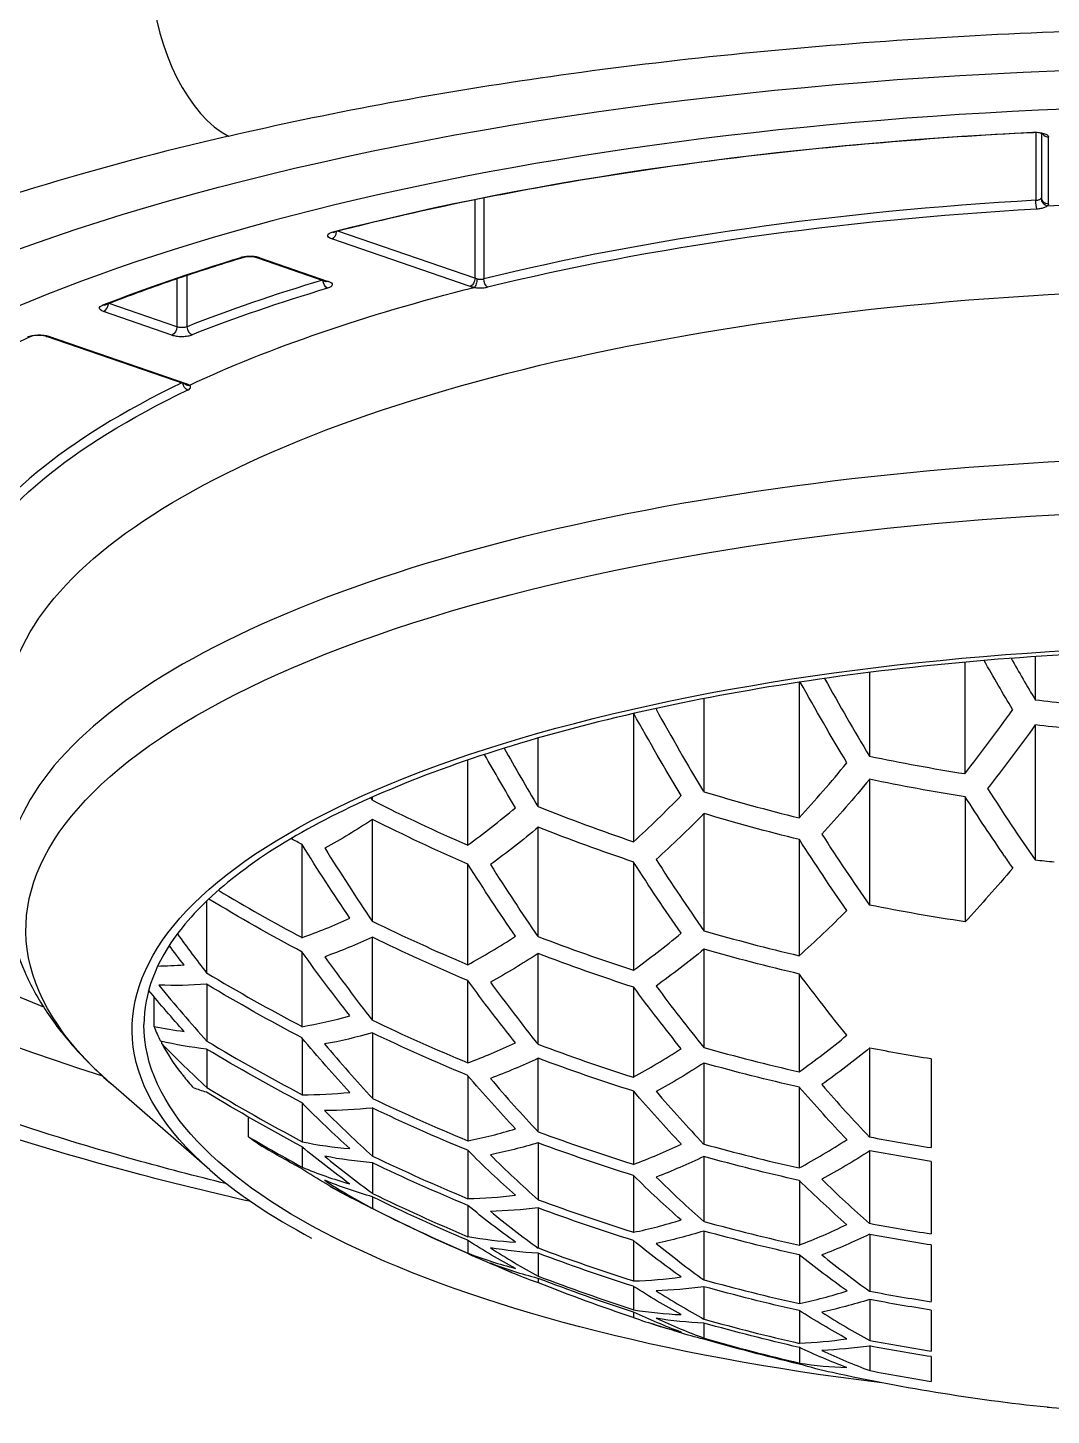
# Model space of a CAD drawing. Header units: millimetres. Extents: x 3724 to 4565, y 1133 to 1727.
# Drawn here: x 3866.79 to 3874.2, y 1548.75 to 1558.8 of the extents above; entities that cross this region are included whole.
import ezdxf

# ---------------------------------------------------------------- set-up
doc = ezdxf.new("R2010")
doc.units = ezdxf.units.MM

msp = doc.modelspace()

# ---------------------------------------------------------------- linework, layer by layer
at = {"extrusion": (0, 1, 0)}
for p, q in [((3874.086, 1558.037), (3874.086, 1557.546)), ((3874.128, 1558.031), (3874.128, 1557.565)), ((3874.178, 1557.518), (3874.178, 1558.005)), ((3870.025, 1557.549), (3870.025, 1556.981)), ((3870.089, 1557.562), (3870.089, 1556.977)), ((3870.025, 1556.981), (3869.033, 1557.322)), ((3869.99, 1556.922), (3868.988, 1557.266)), ((3868.45, 1557.129), (3868.946, 1556.959)), ((3868.466, 1557.13), (3868.962, 1556.959)), ((3867.939, 1557.002), (3867.939, 1556.63)), ((3867.866, 1556.977), (3867.866, 1556.629)), ((3867.866, 1556.629), (3867.375, 1556.798)), ((3867.831, 1556.57), (3867.335, 1556.741)), ((3866.921, 1556.561), (3867.923, 1556.217)), ((3866.937, 1556.561), (3867.939, 1556.217)), ((3873.572, 1554.201), (3873.572, 1553.394)), ((3874.081, 1554.241), (3874.081, 1553.928)), ((3872.881, 1554.126), (3872.881, 1553.521)), ((3872.372, 1554.056), (3872.372, 1553.073)), ((3871.681, 1553.936), (3871.681, 1553.263)), ((3871.172, 1553.829), (3871.172, 1552.899)), ((3874.081, 1553.744), (3874.081, 1552.767)), ((3870.481, 1553.651), (3870.481, 1553.154)), ((3869.972, 1553.492), (3869.972, 1552.874)), ((3872.881, 1553.352), (3872.881, 1552.44)), ((3869.281, 1553.223), (3869.281, 1553.2)), ((3873.574, 1553.225), (3873.574, 1552.319)), ((3871.681, 1553.103), (3871.681, 1552.255)), ((3869.281, 1553.06), (3869.281, 1552.324)), ((3870.481, 1553.004), (3870.481, 1552.214)), ((3868.772, 1552.88), (3868.772, 1552.205)), ((3872.372, 1552.917), (3872.372, 1552.074)), ((3869.972, 1552.738), (3869.972, 1552.009)), ((3871.172, 1552.753), (3871.172, 1551.969)), ((3868.081, 1552.47), (3868.081, 1551.949)), ((3869.281, 1552.208), (3869.281, 1551.607)), ((3868.772, 1552.101), (3868.772, 1551.561)), ((3870.481, 1552.089), (3870.481, 1551.433)), ((3871.681, 1552.12), (3871.681, 1551.409)), ((3869.972, 1551.896), (3869.972, 1551.299)), ((3872.372, 1551.942), (3872.372, 1551.233)), ((3867.701, 1551.56), (3867.701, 1551.777)), ((3868.083, 1551.867), (3868.083, 1551.456)), ((3871.172, 1551.846), (3871.172, 1551.194)), ((3868.774, 1551.478), (3868.774, 1551.068)), ((3869.283, 1551.515), (3869.283, 1551.041)), ((3867.758, 1551.437), (3867.758, 1551.454)), ((3868.083, 1551.397), (3868.083, 1551.119)), ((3872.881, 1551.404), (3872.881, 1550.761)), ((3870.481, 1551.33), (3870.481, 1550.799)), ((3871.681, 1551.296), (3871.681, 1550.71)), ((3867.911, 1551.205), (3867.911, 1551.209)), ((3869.974, 1551.205), (3869.974, 1550.734)), ((3868.104, 1550.524), (3867.389, 1551.148)), ((3871.172, 1551.093), (3871.172, 1550.563)), ((3872.372, 1551.122), (3872.372, 1550.537)), ((3868.774, 1551.008), (3868.774, 1550.727)), ((3869.283, 1550.97), (3869.283, 1550.622)), ((3868.385, 1550.763), (3868.385, 1550.905)), ((3868.774, 1550.689), (3868.774, 1550.542)), ((3870.483, 1550.718), (3870.483, 1550.307)), ((3869.283, 1550.574), (3869.283, 1550.353)), ((3869.974, 1550.663), (3869.974, 1550.314)), ((3871.683, 1550.619), (3871.683, 1550.15)), ((3872.881, 1550.66), (3872.881, 1550.136)), ((3871.174, 1550.481), (3871.174, 1550.071)), ((3868.977, 1550.402), (3868.977, 1550.405)), ((3872.374, 1550.445), (3872.374, 1549.978)), ((3869.283, 1550.327), (3869.283, 1550.243)), ((3869.974, 1550.264), (3869.974, 1550.04)), ((3870.483, 1550.247), (3870.483, 1549.957)), ((3871.683, 1550.079), (3871.683, 1549.727)), ((3869.974, 1550.012), (3869.974, 1549.919)), ((3871.174, 1550.01), (3871.174, 1549.718)), ((3872.883, 1550.055), (3872.883, 1549.644)), ((3870.483, 1549.918), (3870.483, 1549.753)), ((3872.374, 1549.906), (3872.374, 1549.554)), ((3870.483, 1549.736), (3870.483, 1549.707)), ((3871.174, 1549.678), (3871.174, 1549.509)), ((3871.683, 1549.676), (3871.683, 1549.442)), ((3872.883, 1549.584), (3872.883, 1549.287)), ((3871.174, 1549.491), (3871.174, 1549.453)), ((3872.374, 1549.503), (3872.374, 1549.267)), ((3871.683, 1549.413), (3871.683, 1549.304)), ((3872.374, 1549.236), (3872.374, 1549.124)), ((3872.883, 1549.247), (3872.883, 1549.069))]:
    msp.add_line(p, q, dxfattribs=at)
at = {"extrusion": (-2.22045e-16, 0, -1)}
for start, end in [(296.8705, 297.7938), (292.3168, 293.3978), (287.086, 287.9784), (275.7598, 282.3894)]:
    msp.add_arc((-3875.628, 1562.777), 14.05, start, end, dxfattribs=at)
for centre, major_axis, ratio, start_param, end_param in [((3868.24, 1558.95), (-0.228, 0.974), 0.528968, 1.277797, 2.724465), ((3875.628, 1554.279), (11.5, 0), 0.343815, 0.680471, 3.850902), ((5157.927, 912.186), (-1297.517, 640.838), 0.067333, 6.201618, 6.221349), ((3874.178, 1558.052), (0.05, 0), 0.939037, 3.675399, 4.712389), ((3875.628, 1554.323), (9.5, 0), 0.343815, 1.733821, 2.19317), ((3874.171, 1557.553), (-0.0334, 0.0372), 0.877139, 0.772844, 2.34364), ((3868.988, 1557.313), (0.0163, 0.0473), 0.664, 3.619374, 5.070547), ((3868.999, 1557.365), (-0.0125, 0.0484), 0.563323, 2.712416, 3.141593), ((3868.466, 1557.177), (0.0163, 0.0473), 0.664, 3.141593, 3.619395), ((3875.628, 1554.326), (10.2, 0), 0.343815, 2.288372, 2.42454), ((3875.628, 1554.279), (10.15, 0), 0.343815, 2.287849, 2.424541), ((3867.331, 1556.835), (-0.0182, 0.0466), 0.705089, 2.635403, 3.141593), ((3867.335, 1556.788), (0.0163, 0.0473), 0.664, 3.619374, 5.119407), ((3867.977, 1556.619), (-0.0183, 0.0465), 0.707796, 1.062485, 2.633243), ((3866.937, 1556.608), (0.0163, 0.0473), 0.664, 3.141593, 3.619374), ((3875.628, 1554.323), (9.5, 0), 0.343815, 2.520548, 2.978568), ((3867.96, 1556.254), (0.0305, 0.0396), 0.857316, 3.151321, 3.872942), ((3875.628, 1552.595), (9, 0), 0.343815, 0, 3.141593), ((3877.54, 1563.156), (-2.697, 13.611), 0.468928, 2.189789, 2.219186), ((3876.336, 1562.917), (-2.727, 13.759), 0.468928, 2.171795, 2.225951), ((3875.628, 1565.219), (12.123, 0), 0.939037, 4.584487, 4.604946), ((3875.132, 1562.679), (-2.729, 13.771), 0.468928, 2.169604, 2.227035), ((3871.312, 1563.636), (2.566, 12.882), 0.470699, 3.892333, 3.948951), ((3873.929, 1562.44), (-2.704, 13.647), 0.468928, 2.181291, 2.22251), ((3875.628, 1564.978), (12.507, 0), 0.939037, 4.490996, 4.547292), ((3870.717, 1563.755), (2.511, 12.605), 0.470699, 3.801726, 3.857793), ((3876.934, 1563.036), (-2.715, 13.702), 0.468928, 2.265629, 2.320459), ((3872.725, 1562.202), (-2.652, 13.385), 0.468928, 2.21007, 2.211872), ((3875.628, 1564.256), (13.375, 0), 0.939037, 4.218009, 4.27582), ((3870.122, 1563.873), (2.447, 12.285), 0.470699, 3.709918, 3.766156), ((3875.628, 1564.737), (12.841, 0), 0.939037, 4.400009, 4.45607), ((3869.527, 1563.992), (2.374, 11.919), 0.470699, 3.615001, 3.672151), ((3875.628, 1564.497), (13.129, 0), 0.939037, 4.309619, 4.366165), ((3875.73, 1562.797), (-2.731, 13.781), 0.468928, 2.269165, 2.323593), ((3872.12, 1562.082), (-2.615, 13.197), 0.468928, 2.248229, 2.305611), ((3876.777, 1563.006), (-2.732, 13.718), 0.470699, 2.312126, 2.321383), ((3873.323, 1562.32), (-2.682, 13.533), 0.468928, 2.260928, 2.31656), ((3874.527, 1562.559), (-2.72, 13.726), 0.468928, 2.267659, 2.322345), ((3875.628, 1563.534), (13.876, 0), 0.939037, 4.144675, 4.195661), ((3871.324, 1563.634), (2.567, 12.887), 0.470699, 3.701679, 3.75519), ((3869.539, 1563.989), (2.375, 11.927), 0.470699, 3.415673, 3.472762), ((3875.628, 1563.775), (13.747, 0), 0.939037, 4.232534, 4.288406), ((3870.31, 1561.723), (-2.457, 12.398), 0.468928, 2.344845, 2.380813), ((3870.134, 1563.871), (2.448, 12.293), 0.470699, 3.516063, 3.571189), ((3875.628, 1564.015), (13.58, 0), 0.939037, 4.323726, 4.37812), ((3870.729, 1563.752), (2.512, 12.611), 0.470699, 3.610653, 3.664633), ((3875.628, 1564.256), (13.375, 0), 0.939037, 4.412883, 4.466525), ((3869.538, 1563.984), (2.365, 11.933), 0.468928, 3.238843, 3.271573), ((3871.514, 1561.962), (-2.57, 12.971), 0.468928, 2.340834, 2.396873), ((3875.628, 1563.053), (14.027, 0), 0.939037, 4.144349, 4.201757), ((3872.717, 1562.2), (-2.652, 13.382), 0.468928, 2.353252, 2.40733), ((3869.719, 1561.6), (-2.399, 12.043), 0.470699, 2.413342, 2.472217), ((3873.921, 1562.439), (-2.704, 13.646), 0.468928, 2.360585, 2.413484), ((3870.147, 1563.868), (2.45, 12.3), 0.470699, 3.321444, 3.377575), ((3875.628, 1563.293), (13.969, 0), 0.939037, 4.240805, 4.295582), ((3875.628, 1551.931), (8, 0), 0.343815, 3.27676, 3.315084), ((3870.144, 1563.864), (2.438, 12.304), 0.468928, 3.140748, 3.178238), ((3871.931, 1563.513), (2.614, 13.127), 0.470699, 3.607633, 3.659472), ((3875.628, 1551.931), (8, 0), 0.343815, 3.322055, 3.402887), ((3869.112, 1561.479), (-2.317, 11.633), 0.470699, 2.51146, 2.567349), ((3875.628, 1562.571), (14.037, 0), 0.939037, 4.144959, 4.202306), ((3870.921, 1561.84), (-2.53, 12.705), 0.470699, 2.430687, 2.486231), ((3870.742, 1563.75), (2.513, 12.618), 0.470699, 3.422285, 3.476222), ((3875.628, 1563.534), (13.876, 0), 0.939037, 4.332445, 4.385518), ((3871.336, 1563.632), (2.568, 12.892), 0.470699, 3.516945, 3.569506), ((3875.628, 1563.775), (13.747, 0), 0.939037, 4.421226, 4.473307), ((3875.628, 1551.931), (8, 0), 0.343815, 3.40878, 3.442041), ((3872.112, 1562.08), (-2.615, 13.195), 0.468928, 2.443326, 2.496584), ((3875.628, 1562.09), (13.907, 0), 0.939037, 4.138988, 4.197067), ((3870.742, 1563.745), (2.502, 12.623), 0.468928, 3.23022, 3.286072), ((3873.315, 1562.319), (-2.681, 13.531), 0.468928, 2.450419, 2.502261), ((3874.519, 1562.557), (-2.72, 13.725), 0.468928, 2.454109, 2.505174), ((3875.628, 1562.812), (14.05, 0), 0.939037, 4.243851, 4.298242), ((3870.314, 1561.719), (-2.468, 12.394), 0.470699, 2.522088, 2.577782), ((3871.34, 1563.627), (2.556, 12.899), 0.468928, 3.331924, 3.385293), ((3875.628, 1563.053), (14.027, 0), 0.939037, 4.336732, 4.389159), ((3875.628, 1551.931), (8, 0), 0.343815, 3.580252, 3.608665), ((3875.628, 1561.609), (13.633, 0), 0.939037, 4.152308, 4.185635), ((3871.347, 1563.625), (2.557, 12.902), 0.468928, 3.138829, 3.195202), ((3871.944, 1563.511), (2.615, 13.132), 0.470699, 3.426671, 3.478481), ((3875.628, 1563.293), (13.969, 0), 0.939037, 4.425995, 4.477187), ((3872.539, 1563.392), (2.654, 13.327), 0.470699, 3.517449, 3.568295), ((3875.628, 1563.534), (13.876, 0), 0.939037, 4.513161, 4.545871), ((3869.707, 1561.598), (-2.397, 12.035), 0.470699, 2.615747, 2.672322), ((3875.628, 1562.331), (13.99, 0), 0.939037, 4.24169, 4.296366), ((3871.516, 1561.958), (-2.583, 12.968), 0.470699, 2.531612, 2.584758), ((3871.953, 1563.505), (2.604, 13.139), 0.468928, 3.046131, 3.103814), ((3872.718, 1562.197), (-2.665, 13.379), 0.470699, 2.537839, 2.589299), ((3869.1, 1561.477), (-2.315, 11.625), 0.470699, 2.713857, 2.772152), ((3872.559, 1563.385), (2.643, 13.337), 0.468928, 2.985675, 3.010066), ((3873.913, 1562.437), (-2.704, 13.645), 0.468928, 2.542273, 2.592647), ((3875.628, 1561.849), (13.789, 0), 0.939037, 4.234244, 4.289904), ((3871.945, 1563.507), (2.603, 13.136), 0.468928, 3.242197, 3.295701), ((3875.628, 1562.571), (14.037, 0), 0.939037, 4.337152, 4.389533), ((3875.628, 1561.368), (13.439, 0), 0.939037, 4.220722, 4.278184), ((3870.909, 1561.837), (-2.529, 12.699), 0.470699, 2.62202, 2.67561), ((3872.543, 1563.388), (2.642, 13.332), 0.468928, 3.338292, 3.389874), ((3875.628, 1562.812), (14.05, 0), 0.939037, 4.427804, 4.478681), ((3873.141, 1563.27), (2.674, 13.491), 0.468928, 3.429497, 3.47986), ((3875.628, 1563.053), (14.027, 0), 0.939037, 4.51533, 4.547677), ((3872.551, 1563.387), (2.642, 13.335), 0.468928, 3.152031, 3.206319), ((3872.111, 1562.076), (-2.627, 13.19), 0.470699, 2.626168, 2.677747), ((3873.157, 1563.267), (2.674, 13.495), 0.468928, 3.059735, 3.115544), ((3870.302, 1561.716), (-2.467, 12.387), 0.470699, 2.715214, 2.769921), ((3875.628, 1562.09), (13.907, 0), 0.939037, 4.333466, 4.386403), ((3873.313, 1562.316), (-2.694, 13.527), 0.470699, 2.628742, 2.679027), ((3869.695, 1561.595), (-2.395, 12.027), 0.470699, 2.813282, 2.86991), ((3875.628, 1561.609), (13.633, 0), 0.939037, 4.325442, 4.379594), ((3875.628, 1561.127), (13.205, 0), 0.939037, 4.312214, 4.368382), ((3873.149, 1563.268), (2.674, 13.493), 0.468928, 3.249799, 3.30179), ((3875.628, 1562.331), (13.99, 0), 0.939037, 4.426555, 4.477665), ((3871.504, 1561.956), (-2.582, 12.963), 0.470699, 2.716055, 2.768331), ((3873.747, 1563.15), (2.698, 13.616), 0.468928, 3.342059, 3.392535), ((3875.628, 1562.571), (14.037, 0), 0.939037, 4.515601, 4.547797), ((3873.755, 1563.148), (2.699, 13.618), 0.468928, 3.159994, 3.213006), ((3872.706, 1562.195), (-2.664, 13.376), 0.470699, 2.716527, 2.767189), ((3874.36, 1563.028), (2.716, 13.707), 0.468928, 3.067223, 3.121985), ((3870.897, 1561.835), (-2.528, 12.693), 0.470699, 2.809173, 2.862799), ((3875.628, 1561.849), (13.789, 0), 0.939037, 4.422261, 4.474172), ((3875.628, 1561.368), (13.439, 0), 0.939037, 4.414489, 4.467853), ((3874.352, 1563.03), (2.716, 13.706), 0.468928, 3.253921, 3.305052), ((3875.628, 1562.09), (13.907, 0), 0.939037, 4.513737, 4.546244), ((3872.099, 1562.074), (-2.626, 13.186), 0.470699, 2.80632, 2.857922), ((3874.958, 1562.909), (2.727, 13.761), 0.468928, 3.163612, 3.216008), ((3875.628, 1561.609), (13.633, 0), 0.939037, 4.509685, 4.542869)]:
    msp.add_ellipse(centre, major_axis=major_axis, ratio=ratio, start_param=start_param, end_param=end_param)
at = {"extrusion": (-2.22045e-16, -5.51013e-40, -1)}
for centre, major_axis, start_param, end_param in [((3875.628, 1554.3), (-12.25, 0), 5.45668, 7.853982), ((3870.06, 1556.946), (-0.1, 0), 5.132673, 5.497787), ((3870.06, 1556.993), (-0.05, 0), 5.132673, 5.497787), ((3867.902, 1556.641), (-0.05, 0), 3.858645, 5.497787), ((3867.868, 1556.193), (-0.1, 0), 2.356194, 2.721309)]:
    msp.add_ellipse(centre, major_axis=major_axis, ratio=0.343815, start_param=start_param, end_param=end_param, dxfattribs=at)
at = {"extrusion": (-2.22045e-16, 0, -1)}
for centre, major_axis, ratio, start_param, end_param in [((3875.628, 1554.279), (-11.05, 0), 0.343815, 0.927428, 1.428767), ((3874.063, 1558.086), (-0.0025, 0.0499), 0.132923, 3.141593, 3.495849), ((3874.078, 1557.565), (-0.05, 0), 0.343815, 3.141593, 3.506707), ((3874.178, 1557.565), (-0.05, 0), 0.939037, 4.712389, 6.283185), ((3875.628, 1554.277), (-9.455, 0), 0.343815, 0.948423, 1.407772), ((3869.059, 1557.291), (-0.1, 0), 0.343815, 5.497787, 7.210613), ((3875.628, 1554.279), (-11.05, 0), 0.343815, 0.721428, 0.849369), ((3868.892, 1556.935), (-0.1, 0), 0.343815, 2.356194, 3.995337), ((3867.406, 1556.765), (-0.1, 0), 0.343815, 5.497787, 7.004613), ((3875.628, 1565.148), (-12.24, 0), 0.939037, 4.818797, 4.838914), ((3875.628, 1564.908), (-12.609, 0), 0.939037, 4.875992, 4.931952), ((3875.628, 1564.667), (-12.93, 0), 0.939037, 4.966769, 5.02241), ((3869.695, 1563.958), (2.395, 12.027), 0.470699, 2.6127, 2.669328), ((3875.628, 1564.426), (-13.205, 0), 0.939037, 5.056396, 5.112564), ((3875.628, 1563.945), (-13.633, 0), 0.939037, 5.239143, 5.24597), ((3873.157, 1562.287), (-2.674, 13.495), 0.468928, 3.967313, 4.023123), ((3874.36, 1562.526), (-2.716, 13.707), 0.468928, 3.960873, 4.015634), ((3875.628, 1564.737), (-12.841, 0), 0.939037, 4.822419, 4.833102), ((3875.628, 1563.464), (-13.907, 0), 0.939037, 5.227711, 5.284601), ((3875.628, 1563.704), (-13.789, 0), 0.939037, 5.134874, 5.190534), ((3875.628, 1563.945), (-13.633, 0), 0.939037, 5.045184, 5.099336), ((3875.628, 1562.982), (-14.037, 0), 0.939037, 5.222614, 5.279966), ((3873.755, 1562.406), (-2.699, 13.618), 0.468928, 3.869852, 3.922864), ((3870.302, 1563.832), (2.456, 12.393), 0.468928, 2.904314, 2.959939), ((3875.628, 1562.501), (-14.027, 0), 0.939037, 5.223021, 5.280429), ((3875.628, 1563.945), (-13.633, 0), 0.939037, 4.881909, 4.915093), ((3875.628, 1563.464), (-13.907, 0), 0.939037, 5.038375, 5.091312), ((3871.504, 1563.598), (2.582, 12.963), 0.470699, 2.714279, 2.766555), ((3875.628, 1563.704), (-13.789, 0), 0.939037, 4.950606, 5.002517), ((3873.328, 1562.777), (0, 13.86), 0, 2.542949, 2.631058), ((3875.628, 1562.02), (-13.876, 0), 0.939037, 5.229116, 5.287377), ((3870.908, 1563.712), (2.518, 12.704), 0.468928, 2.996027, 3.051503), ((3875.628, 1562.742), (-14.05, 0), 0.939037, 5.126671, 5.181066), ((3875.628, 1561.538), (-13.58, 0), 0.939037, 5.241544, 5.266266), ((3875.628, 1562.982), (-14.037, 0), 0.939037, 5.035376, 5.087759), ((3875.628, 1563.223), (-13.99, 0), 0.939037, 4.94724, 4.998352), ((3875.628, 1563.464), (-13.907, 0), 0.939037, 4.878534, 4.911041), ((3873.328, 1562.777), (0, 13.86), 0, 2.645976, 2.732709), ((3875.628, 1561.779), (-13.747, 0), 0.939037, 5.136372, 5.192244), ((3875.628, 1562.501), (-14.027, 0), 0.939037, 5.035619, 5.088046), ((3875.628, 1562.742), (-14.05, 0), 0.939037, 4.946224, 4.997103), ((3875.628, 1562.982), (-14.037, 0), 0.939037, 4.876981, 4.909303), ((3873.328, 1562.777), (0, 13.86), 0, 2.747474, 2.833761), ((3875.628, 1562.02), (-13.876, 0), 0.939037, 5.03926, 5.092333), ((3873.146, 1562.283), (-2.687, 13.489), 0.470699, 3.603902, 3.654329), ((3875.628, 1561.538), (-13.58, 0), 0.939037, 5.046658, 5.101052), ((3875.628, 1562.26), (-13.969, 0), 0.939037, 4.947591, 4.998783), ((3875.628, 1562.501), (-14.027, 0), 0.939037, 4.877101, 4.909448), ((3875.628, 1561.298), (-13.375, 0), 0.939037, 4.958253, 5.011895), ((3871.931, 1562.041), (-2.614, 13.127), 0.470699, 3.424289, 3.476128), ((3875.628, 1562.02), (-13.876, 0), 0.939037, 4.878907, 4.911617), ((3873.328, 1562.777), (0, 13.86), 0, 2.950177, 3.038285), ((3871.324, 1561.92), (-2.567, 12.887), 0.470699, 3.344911, 3.382082)]:
    msp.add_ellipse(centre, major_axis=major_axis, ratio=ratio, start_param=start_param, end_param=end_param, dxfattribs=at)
at = {"extrusion": (-2.22045e-16, 1.83671e-40, -1)}
for centre, start_param, end_param in [((3874.078, 1558.005), 1.428766, 3.141593), ((3874.078, 1557.518), 3.141593, 3.506707), ((3866.867, 1556.537), 0.643368, 2.356194)]:
    msp.add_ellipse(centre, major_axis=(-0.1, 0), ratio=0.343815, start_param=start_param, end_param=end_param, dxfattribs=at)
at = {"extrusion": (-2.22045e-16, 4.62223e-33, -1)}
msp.add_ellipse((3874.094, 1557.529), major_axis=(-0.0028, 0.0499), ratio=0.152409, start_param=3.587935, end_param=5.067697, dxfattribs=at)
at = {"extrusion": (-2.22045e-16, -5.87747e-39, -1)}
msp.add_ellipse((3875.628, 1554.279), major_axis=(-9.5, 0), ratio=0.343815, start_param=1.416864, end_param=1.724729, dxfattribs=at)
at = {"extrusion": (-2.22045e-16, 1.2326e-32, -1)}
for centre, major_axis, ratio, start_param, end_param in [((3868.33, 1557.178), (-0.0145, 0.0479), 0.620194, 3.141593, 3.595381), ((3868.957, 1556.956), (-0.0144, 0.0479), 0.617103, 3.593779, 5.109447), ((3869.99, 1556.969), (0.0163, 0.0473), 0.664, 1.093015, 2.663811), ((3867.831, 1556.617), (0.0163, 0.0473), 0.664, 1.093015, 2.663811), ((3877.373, 1563.123), (-2.703, 13.64), 0.468928, 4.062191, 4.096882), ((3869.682, 1563.961), (2.394, 12.019), 0.470699, 2.467578, 2.468624), ((3869.1, 1564.077), (2.315, 11.625), 0.470699, 2.710458, 2.768753), ((3871.922, 1563.511), (2.602, 13.128), 0.468928, 2.438368, 2.491969), ((3874.958, 1562.644), (-2.727, 13.761), 0.468928, 3.86685, 3.919246), ((3872.099, 1563.48), (2.626, 13.186), 0.470699, 2.624688, 2.67629), ((3871.514, 1563.592), (2.57, 12.971), 0.468928, 3.08664, 3.142678), ((3872.706, 1563.359), (2.664, 13.376), 0.470699, 2.715421, 2.766083), ((3872.71, 1563.355), (2.652, 13.38), 0.468928, 2.8933, 2.944696), ((3870.134, 1561.683), (-2.448, 12.293), 0.470699, 3.512571, 3.567698), ((3871.944, 1562.043), (-2.615, 13.132), 0.470699, 3.60528, 3.65709), ((3873.921, 1563.115), (2.704, 13.646), 0.468928, 3.070029, 3.122928)]:
    msp.add_ellipse(centre, major_axis=major_axis, ratio=ratio, start_param=start_param, end_param=end_param, dxfattribs=at)
at = {"extrusion": (-2.22045e-16, -6.06114e-39, -1)}
msp.add_ellipse((3875.628, 1553.809), major_axis=(-9, 0), ratio=0.343815, start_param=0, end_param=3.141593, dxfattribs=at)
at = {"extrusion": (-2.22045e-16, -2.38772e-39, -1)}
msp.add_ellipse((3875.628, 1554.279), major_axis=(-9.5, 0), ratio=0.343815, start_param=0.631466, end_param=0.939331, dxfattribs=at)
at = {"extrusion": (-2.22045e-16, -2.34193e-31, -1)}
msp.add_ellipse((3868.962, 1557.006), major_axis=(0.0163, 0.0473), ratio=0.664, start_param=2.663811, end_param=3.141593, dxfattribs=at)
at = {"extrusion": (-2.22045e-16, -6.16298e-33, -1)}
for centre, major_axis, ratio, start_param, end_param in [((3870.019, 1556.962), (0.0076, 0.0494), 0.383146, 1.189396, 2.760194), ((3876.17, 1562.884), (-2.728, 13.768), 0.468928, 4.056243, 4.112636), ((3874.966, 1562.646), (-2.727, 13.762), 0.468928, 4.055927, 4.113266), ((3871.347, 1561.929), (-2.557, 12.902), 0.468928, 3.887656, 3.944029), ((3870.302, 1563.838), (2.467, 12.387), 0.470699, 2.712689, 2.767396), ((3869.552, 1561.567), (-2.377, 11.935), 0.470699, 3.812948, 3.856895), ((3870.909, 1563.717), (2.529, 12.699), 0.470699, 2.807, 2.86059), ((3871.956, 1562.046), (-2.616, 13.136), 0.470699, 3.788278, 3.841851), ((3870.147, 1561.685), (-2.45, 12.3), 0.470699, 3.706186, 3.762316), ((3872.551, 1562.164), (-2.655, 13.331), 0.470699, 3.693999, 3.745647)]:
    msp.add_ellipse(centre, major_axis=major_axis, ratio=ratio, start_param=start_param, end_param=end_param, dxfattribs=at)
at = {"extrusion": (-2.22045e-16, 6.16298e-33, -1)}
for centre, major_axis, ratio, start_param, end_param in [((3870.119, 1556.963), (-0.012, 0.0485), 0.547426, 3.656005, 5.135767), ((3876.768, 1563.003), (-2.719, 13.721), 0.468928, 3.970795, 4.01626), ((3870.29, 1563.84), (2.466, 12.38), 0.470699, 2.519255, 2.57504), ((3869.704, 1563.951), (2.386, 12.04), 0.468928, 3.009768, 3.068572), ((3872.104, 1563.475), (2.614, 13.192), 0.468928, 2.804725, 2.85624), ((3872.12, 1563.472), (2.615, 13.197), 0.468928, 3.177902, 3.235284), ((3872.717, 1563.354), (2.652, 13.382), 0.468928, 3.076183, 3.130261)]:
    msp.add_ellipse(centre, major_axis=major_axis, ratio=ratio, start_param=start_param, end_param=end_param, dxfattribs=at)
at = {"extrusion": (-2.22045e-16, -1.2326e-32, -1)}
for centre, major_axis, ratio, start_param, end_param in [((3866.787, 1556.605), (-0.0208, 0.0454), 0.751305, 3.141593, 3.689576), ((3867.95, 1556.217), (-0.0216, 0.0451), 0.762965, 3.793422, 5.143101), ((3867.939, 1556.264), (0.0163, 0.0473), 0.664, 2.663811, 3.141593), ((3875.564, 1562.764), (-2.731, 13.782), 0.468928, 3.95902, 4.013432), ((3870.916, 1563.711), (2.518, 12.708), 0.468928, 3.195314, 3.211774), ((3873.149, 1562.286), (-2.674, 13.493), 0.468928, 3.781068, 3.833058), ((3874.352, 1562.524), (-2.716, 13.706), 0.468928, 3.777806, 3.828937), ((3869.539, 1561.564), (-2.375, 11.927), 0.470699, 3.610999, 3.668087), ((3868.932, 1561.443), (-2.291, 11.501), 0.470699, 3.510196, 3.569116), ((3873.753, 1562.403), (-2.712, 13.615), 0.470699, 3.691111, 3.741651), ((3873.308, 1563.237), (2.681, 13.529), 0.468928, 2.803677, 2.8539), ((3869.527, 1561.562), (-2.374, 11.919), 0.470699, 3.456245, 3.468759), ((3872.539, 1562.162), (-2.654, 13.327), 0.470699, 3.515466, 3.566312)]:
    msp.add_ellipse(centre, major_axis=major_axis, ratio=ratio, start_param=start_param, end_param=end_param, dxfattribs=at)
at = {"extrusion": (-2.22045e-16, -1.46937e-39, -1)}
msp.add_ellipse((3875.628, 1554.277), major_axis=(-9.455, 0), ratio=0.343815, start_param=0.163025, end_param=0.622373, dxfattribs=at)
at = {"extrusion": (-2.22045e-16, -3.67342e-40, -1)}
msp.add_ellipse((3875.628, 1552.263), major_axis=(-8.854, 0), ratio=0.343815, start_param=5.908332, end_param=9.799631, dxfattribs=at)
at = {"extrusion": (-2.22045e-16, -1.83671e-40, -1)}
for centre, major_axis, ratio, start_param, end_param in [((3875.628, 1551.542), (-8.085, 0), 0.343815, 5.908332, 9.799631), ((3875.628, 1551.575), (-8, 0), 0.343815, 5.051023, 6.283185), ((3873.328, 1562.777), (0, 13.86), 0, 2.848526, 2.935258), ((3875.628, 1561.779), (-13.747, 0), 0.939037, 4.951471, 5.003552)]:
    msp.add_ellipse(centre, major_axis=major_axis, ratio=ratio, start_param=start_param, end_param=end_param, dxfattribs=at)
at = {"extrusion": (-2.22045e-16, 1.84889e-32, -1)}
for centre, major_axis, ratio, start_param, end_param in [((3871.479, 1563.603), (2.58, 12.952), 0.470699, 2.33707, 2.39332), ((3870.885, 1563.717), (2.515, 12.693), 0.468928, 2.42762, 2.483215), ((3872.551, 1562.167), (-2.642, 13.335), 0.468928, 3.876539, 3.930827), ((3870.754, 1561.806), (-2.514, 12.624), 0.470699, 3.79816, 3.854084), ((3870.31, 1563.831), (2.457, 12.398), 0.468928, 3.1027, 3.159845), ((3871.506, 1563.594), (2.57, 12.968), 0.468928, 2.897603, 2.950683)]:
    msp.add_ellipse(centre, major_axis=major_axis, ratio=ratio, start_param=start_param, end_param=end_param, dxfattribs=at)
at = {"extrusion": (-2.22045e-16, 2.46519e-32, -1)}
for centre, major_axis, start_param, end_param in [((3873.762, 1562.407), (-2.699, 13.619), 4.061247, 4.098978), ((3872.112, 1563.474), (2.615, 13.195), 2.986929, 3.040187), ((3874.527, 1562.995), (2.72, 13.726), 3.161168, 3.189824)]:
    msp.add_ellipse(centre, major_axis=major_axis, ratio=0.468928, start_param=start_param, end_param=end_param, dxfattribs=at)
at = {"extrusion": (-2.22045e-16, 7.34684e-40, -1)}
msp.add_ellipse((3875.628, 1564.186), major_axis=(-13.439, 0), ratio=0.939037, start_param=5.146594, end_param=5.204056, dxfattribs=at)
at = {"extrusion": (-2.22045e-16, 1.97215e-31, -1)}
msp.add_ellipse((3871.953, 1562.049), major_axis=(-2.604, 13.139), ratio=0.468928, start_param=3.979044, end_param=4.036727, dxfattribs=at)
at = {"extrusion": (-2.22045e-16, -9.18355e-41, -1)}
for centre, major_axis, start_param, end_param in [((3875.628, 1564.497), (-13.129, 0), 4.869454, 4.923117), ((3875.628, 1564.186), (-13.439, 0), 4.956925, 5.010289)]:
    msp.add_ellipse(centre, major_axis=major_axis, ratio=0.939037, start_param=start_param, end_param=end_param, dxfattribs=at)
at = {"extrusion": (-2.22045e-16, -8.01187e-32, -1)}
msp.add_ellipse((3869.707, 1563.956), major_axis=(2.397, 12.035), ratio=0.470699, start_param=2.810288, end_param=2.866862, dxfattribs=at)
at = {"extrusion": (-2.22045e-16, -1.84889e-32, -1)}
msp.add_ellipse((3870.159, 1561.688), major_axis=(-2.451, 12.307), ratio=0.470699, start_param=3.906097, end_param=3.924323, dxfattribs=at)
at = {"extrusion": (-2.22045e-16, -4.31408e-32, -1)}
for centre, major_axis, ratio, start_param, end_param in [((3870.897, 1563.719), (2.528, 12.693), 0.470699, 2.619811, 2.673437), ((3873.913, 1563.117), (2.704, 13.645), 0.468928, 2.890866, 2.941239)]:
    msp.add_ellipse(centre, major_axis=major_axis, ratio=ratio, start_param=start_param, end_param=end_param, dxfattribs=at)
at = {"extrusion": (-2.22045e-16, 9.18355e-41, -1)}
for centre, major_axis, start_param, end_param in [((3875.628, 1563.223), (-13.99, 0), 5.128548, 5.183227), ((3875.628, 1562.26), (-13.969, 0), 5.129196, 5.183973), ((3875.628, 1561.298), (-13.375, 0), 5.148958, 5.206769)]:
    msp.add_ellipse(centre, major_axis=major_axis, ratio=0.939037, start_param=start_param, end_param=end_param, dxfattribs=at)
at = {"extrusion": (-2.22045e-16, 6.77927e-32, -1)}
msp.add_ellipse((3868.945, 1561.446), major_axis=(-2.293, 11.511), ratio=0.470699, start_param=3.717197, end_param=3.720533, dxfattribs=at)
at = {"extrusion": (-2.22045e-16, -3.20475e-31, -1)}
msp.add_ellipse((3870.749, 1563.744), major_axis=(2.502, 12.627), ratio=0.468928, start_param=3.197808, end_param=3.199023, dxfattribs=at)
at = {"extrusion": (-2.22045e-16, 1.72563e-31, -1)}
msp.add_ellipse((3871.349, 1561.925), major_axis=(-2.569, 12.898), ratio=0.470699, start_param=3.698825, end_param=3.752263, dxfattribs=at)
at = {"extrusion": (-2.22045e-16, 1.35585e-31, -1)}
msp.add_ellipse((3870.742, 1561.804), major_axis=(-2.513, 12.618), ratio=0.470699, start_param=3.607538, end_param=3.661476, dxfattribs=at)
at = {"extrusion": (-2.22045e-16, 3.69779e-32, -1)}
msp.add_ellipse((3872.725, 1563.352), major_axis=(2.652, 13.385), ratio=0.468928, start_param=3.27164, end_param=3.272312, dxfattribs=at)
at = {"extrusion": (-2.22045e-16, 3.08149e-32, -1)}
for centre, major_axis, ratio, start_param, end_param in [((3873.323, 1563.234), (2.682, 13.533), 0.468928, 3.166952, 3.222585), ((3871.336, 1561.922), (-2.568, 12.892), 0.470699, 3.514255, 3.566816), ((3873.315, 1563.235), (2.681, 13.531), 0.468928, 2.981252, 3.033094), ((3874.519, 1562.997), (2.72, 13.725), 0.468928, 2.978339, 3.029404)]:
    msp.add_ellipse(centre, major_axis=major_axis, ratio=ratio, start_param=start_param, end_param=end_param, dxfattribs=at)
at = {"extrusion": (-2.22045e-16, 3.26638e-31, -1)}
msp.add_ellipse((3870.729, 1561.801), major_axis=(-2.512, 12.611), ratio=0.470699, start_param=3.419128, end_param=3.473108, dxfattribs=at)
for points in [[(3864.821, 1558.198), (3865.666, 1558.562), (3866.618, 1558.865), (3867.681, 1559.116)], [(3870.152, 1558.381), (3870.152, 1558.381), (3870.152, 1558.381), (3870.151, 1558.381)], [(3874.086, 1557.546), (3874.088, 1557.546), (3874.089, 1557.547), (3874.091, 1557.547)], [(3874.091, 1557.547), (3874.095, 1557.547), (3874.098, 1557.548), (3874.101, 1557.548)], [(3874.101, 1557.548), (3874.104, 1557.549), (3874.106, 1557.55), (3874.109, 1557.551)], [(3874.109, 1557.551), (3874.111, 1557.551), (3874.113, 1557.552), (3874.115, 1557.553)], [(3874.115, 1557.553), (3874.116, 1557.554), (3874.118, 1557.555), (3874.119, 1557.556)], [(3874.119, 1557.556), (3874.12, 1557.556), (3874.122, 1557.557), (3874.123, 1557.558)], [(3874.123, 1557.558), (3874.123, 1557.558), (3874.124, 1557.559), (3874.124, 1557.559)], [(3874.151, 1557.496), (3874.159, 1557.499), (3874.166, 1557.502), (3874.171, 1557.506)], [(3874.093, 1557.484), (3874.105, 1557.485), (3874.116, 1557.486), (3874.125, 1557.488)], [(3874.125, 1557.488), (3874.135, 1557.49), (3874.143, 1557.493), (3874.151, 1557.496)], [(3870.019, 1556.915), (3870.025, 1556.914), (3870.031, 1556.914), (3870.037, 1556.913)], [(3870.037, 1556.913), (3870.044, 1556.912), (3870.051, 1556.912), (3870.057, 1556.912)], [(3870.04, 1556.978), (3870.043, 1556.977), (3870.046, 1556.977), (3870.049, 1556.976)], [(3870.049, 1556.976), (3870.052, 1556.976), (3870.054, 1556.976), (3870.057, 1556.976)], [(3870.057, 1556.976), (3870.059, 1556.975), (3870.062, 1556.975), (3870.064, 1556.975)], [(3870.057, 1556.912), (3870.064, 1556.912), (3870.071, 1556.912), (3870.078, 1556.912)], [(3870.064, 1556.975), (3870.066, 1556.975), (3870.068, 1556.975), (3870.071, 1556.975)], [(3870.071, 1556.975), (3870.072, 1556.975), (3870.074, 1556.975), (3870.076, 1556.975)], [(3870.076, 1556.975), (3870.078, 1556.975), (3870.079, 1556.975), (3870.081, 1556.976)], [(3870.078, 1556.912), (3870.085, 1556.913), (3870.091, 1556.913), (3870.098, 1556.914)], [(3870.081, 1556.976), (3870.082, 1556.976), (3870.084, 1556.976), (3870.085, 1556.976)], [(3870.085, 1556.976), (3870.086, 1556.976), (3870.087, 1556.977), (3870.089, 1556.977)], [(3870.089, 1556.977), (3870.089, 1556.977), (3870.089, 1556.977), (3870.089, 1556.977)], [(3870.098, 1556.914), (3870.104, 1556.915), (3870.11, 1556.916), (3870.116, 1556.918)], [(3867.831, 1556.57), (3867.84, 1556.567), (3867.851, 1556.564), (3867.864, 1556.563)], [(3867.864, 1556.563), (3867.876, 1556.561), (3867.891, 1556.56), (3867.905, 1556.56)], [(3867.905, 1556.56), (3867.92, 1556.56), (3867.934, 1556.562), (3867.946, 1556.564)], [(3867.946, 1556.564), (3867.958, 1556.566), (3867.969, 1556.568), (3867.977, 1556.572)], [(3867.966, 1556.195), (3867.966, 1556.199), (3867.964, 1556.203), (3867.96, 1556.207)], [(3867.961, 1556.182), (3867.964, 1556.186), (3867.966, 1556.191), (3867.966, 1556.195)], [(3867.946, 1556.172), (3867.953, 1556.175), (3867.958, 1556.178), (3867.961, 1556.182)], [(3868.227, 1550.422), (3868, 1550.478), (3867.778, 1550.536), (3867.562, 1550.596)], [(3868.104, 1550.524), (3868.302, 1550.35), (3868.55, 1550.184), (3868.842, 1550.029)]]:
    msp.add_open_spline(points, degree=3)
for points, knots in [([(3868.24, 1558.011), (3868.951, 1558.177), (3869.699, 1558.317), (3870.496, 1558.433), (3871.293, 1558.548), (3872.14, 1558.639), (3872.999, 1558.7), (3873.858, 1558.761), (3874.73, 1558.792), (3875.628, 1558.794)], [0, 0, 0, 0, 0.333333, 0.333333, 0.333333, 0.666667, 0.666667, 0.666667, 1, 1, 1, 1]), ([(3874.066, 1558.036), (3873.701, 1558.019), (3873.339, 1557.994), (3872.623, 1557.933), (3872.269, 1557.897), (3871.575, 1557.812), (3871.234, 1557.763), (3870.568, 1557.655), (3870.243, 1557.595), (3869.612, 1557.464), (3869.306, 1557.393), (3869.011, 1557.317)], [1.7128259, 1.7128259, 1.7128259, 1.7128259, 1.8130937, 1.8130937, 1.9133615, 1.9133615, 2.0136293, 2.0136293, 2.1138971, 2.1138971, 2.2141649, 2.2141649, 2.2141649, 2.2141649]), ([(3874.139, 1558.027), (3874.139, 1558.027), (3874.138, 1558.027), (3874.137, 1558.027), (3874.136, 1558.028), (3874.132, 1558.03), (3874.129, 1558.03), (3874.122, 1558.032), (3874.118, 1558.033), (3874.108, 1558.035), (3874.102, 1558.036), (3874.089, 1558.037), (3874.082, 1558.037), (3874.072, 1558.037), (3874.069, 1558.037), (3874.066, 1558.036)], [0.005414418, 0.005414418, 0.005414418, 0.005414418, 0.006318734, 0.006318734, 0.007474053, 0.007474053, 0.008832993, 0.008832993, 0.010463188, 0.010463188, 0.012365548, 0.012365548, 0.014476372, 0.014476372, 0.01538893, 0.01538893, 0.01538893, 0.01538893]), ([(3869.011, 1557.317), (3869.007, 1557.316), (3869.004, 1557.314), (3869, 1557.313), (3868.999, 1557.313), (3868.998, 1557.312), (3868.998, 1557.312), (3868.998, 1557.312)], [0, 0, 0, 0, 0.001784568, 0.001784568, 0.00257662, 0.00257662, 0.003538644, 0.003538644, 0.003538644, 0.003538644]), ([(3868.344, 1557.13), (3868.273, 1557.109), (3868.204, 1557.087), (3868.066, 1557.043), (3867.998, 1557.021), (3867.863, 1556.976), (3867.797, 1556.953), (3867.666, 1556.907), (3867.601, 1556.884), (3867.474, 1556.836), (3867.411, 1556.812), (3867.349, 1556.788)], [2.2922239, 2.2922239, 2.2922239, 2.2922239, 2.3178122, 2.3178122, 2.3434004, 2.3434004, 2.3689886, 2.3689886, 2.3945768, 2.3945768, 2.4201651, 2.4201651, 2.4201651, 2.4201651]), ([(3868.466, 1557.13), (3868.457, 1557.133), (3868.436, 1557.138), (3868.399, 1557.141), (3868.361, 1557.138), (3868.339, 1557.134), (3868.33, 1557.131)], [0, 0, 0, 0, 0.25, 0.5, 0.75, 0.9999608, 0.9999608, 0.9999608, 0.9999608]), ([(3868.45, 1557.129), (3868.447, 1557.13), (3868.443, 1557.131), (3868.435, 1557.133), (3868.43, 1557.134), (3868.419, 1557.136), (3868.412, 1557.136), (3868.398, 1557.137), (3868.391, 1557.137), (3868.377, 1557.136), (3868.369, 1557.135), (3868.357, 1557.133), (3868.351, 1557.132), (3868.345, 1557.131), (3868.345, 1557.131), (3868.344, 1557.13)], [0, 0, 0, 0, 0.00166572, 0.00166572, 0.00338663, 0.00338663, 0.00538778, 0.00538778, 0.00755558, 0.00755558, 0.00978012, 0.00978012, 0.01192839, 0.01192839, 0.01226368, 0.01226368, 0.01226368, 0.01226368]), ([(3868.953, 1556.956), (3868.953, 1556.956), (3868.952, 1556.956), (3868.951, 1556.957), (3868.95, 1556.958), (3868.947, 1556.958), (3868.947, 1556.959), (3868.946, 1556.959)], [0.005414418, 0.005414418, 0.005414418, 0.005414418, 0.006318734, 0.006318734, 0.007474053, 0.007474053, 0.007825711, 0.007825711, 0.007825711, 0.007825711]), ([(3867.349, 1556.788), (3867.347, 1556.787), (3867.345, 1556.787), (3867.345, 1556.786), (3867.345, 1556.786), (3867.345, 1556.786)], [0, 0, 0, 0, 0.001445786, 0.001445786, 0.001900139, 0.001900139, 0.001900139, 0.001900139]), ([(3866.808, 1556.559), (3866.587, 1556.458), (3866.382, 1556.353), (3866.003, 1556.138), (3865.829, 1556.026), (3865.516, 1555.799), (3865.377, 1555.683), (3865.132, 1555.448), (3865.028, 1555.328), (3864.854, 1555.087), (3864.786, 1554.966), (3864.735, 1554.844)], [2.498224, 2.498224, 2.498224, 2.498224, 2.5984918, 2.5984918, 2.6987597, 2.6987597, 2.7990275, 2.7990275, 2.8992953, 2.8992953, 2.9995631, 2.9995631, 2.9995631, 2.9995631]), ([(3866.921, 1556.561), (3866.918, 1556.562), (3866.915, 1556.563), (3866.906, 1556.565), (3866.901, 1556.566), (3866.89, 1556.567), (3866.883, 1556.568), (3866.87, 1556.568), (3866.862, 1556.568), (3866.848, 1556.568), (3866.841, 1556.567), (3866.828, 1556.565), (3866.822, 1556.564), (3866.813, 1556.561), (3866.81, 1556.56), (3866.808, 1556.559)], [0, 0, 0, 0, 0.00166572, 0.00166572, 0.00338663, 0.00338663, 0.00538778, 0.00538778, 0.00755558, 0.00755558, 0.00978012, 0.00978012, 0.01192839, 0.01192839, 0.01389031, 0.01389031, 0.01389031, 0.01389031]), ([(3867.929, 1556.214), (3867.929, 1556.214), (3867.929, 1556.214), (3867.928, 1556.214), (3867.927, 1556.215), (3867.925, 1556.216), (3867.924, 1556.216), (3867.923, 1556.217)], [0.000538451, 0.000538451, 0.000538451, 0.000538451, 0.001119824, 0.001119824, 0.002241781, 0.002241781, 0.002950574, 0.002950574, 0.002950574, 0.002950574]), ([(3868.403, 1550.293), (3868.132, 1550.354), (3867.867, 1550.419), (3866.451, 1550.792), (3865.409, 1551.166), (3863.624, 1552.061), (3862.874, 1552.594), (3861.931, 1553.711), (3861.648, 1554.274), (3861.564, 1554.871)], [0.758991, 0.758991, 0.758991, 0.758991, 0.8551, 0.8551, 1.286212, 1.286212, 1.751341, 1.751341, 2.113887, 2.113887, 2.113887, 2.113887]), ([(3883.628, 1551.575), (3883.628, 1551.868), (3883.484, 1552.165), (3882.919, 1552.721), (3882.514, 1552.98), (3881.486, 1553.442), (3880.863, 1553.645), (3879.458, 1553.976), (3878.676, 1554.103), (3877.035, 1554.266), (3876.176, 1554.302), (3874.467, 1554.279), (3873.618, 1554.221), (3872.016, 1554.015), (3871.265, 1553.868), (3869.936, 1553.501), (3869.358, 1553.281), (3868.438, 1552.793), (3868.095, 1552.526), (3867.712, 1552.027), (3867.628, 1551.8), (3867.628, 1551.575)], [0, 0, 0, 0, 0.335698, 0.335698, 0.653063, 0.653063, 0.970765, 0.970765, 1.289617, 1.289617, 1.608915, 1.608915, 1.928311, 1.928311, 2.247542, 2.247542, 2.566199, 2.566199, 2.883497, 2.883497, 3.141593, 3.141593, 3.141593, 3.141593]), ([(3866.628, 1552.595), (3866.628, 1552.486), (3866.64, 1552.376), (3866.686, 1552.162), (3866.721, 1552.058), (3866.809, 1551.857), (3866.863, 1551.759), (3866.987, 1551.573), (3867.058, 1551.483), (3867.213, 1551.311), (3867.297, 1551.228), (3867.389, 1551.148)], [3.1415927, 3.1415927, 3.1415927, 3.1415927, 3.2165633, 3.2165633, 3.2915339, 3.2915339, 3.3665045, 3.3665045, 3.4414751, 3.4414751, 3.5164457, 3.5164457, 3.5164457, 3.5164457]), ([(3867.562, 1550.596), (3867.185, 1550.701), (3866.825, 1550.813), (3866.486, 1550.932), (3866.146, 1551.05), (3865.826, 1551.174), (3865.526, 1551.305), (3865.226, 1551.436), (3864.947, 1551.572), (3864.689, 1551.714), (3864.43, 1551.855), (3864.193, 1552.002), (3863.98, 1552.152)], [0.3749998, 0.3749998, 0.3749998, 0.3749998, 0.4374998, 0.4374998, 0.4374998, 0.4999999, 0.4999999, 0.4999999, 0.5624999, 0.5624999, 0.5624999, 0.6249999, 0.6249999, 0.6249999, 0.6249999]), ([(3874.168, 1548.803), (3874.889, 1548.757), (3875.628, 1548.746), (3876.578, 1548.775), (3876.796, 1548.785), (3877.013, 1548.798)], [4.530483, 4.530483, 4.530483, 4.530483, 4.80313, 4.80313, 4.8850059, 4.8850059, 4.8850059, 4.8850059])]:
    msp.add_open_spline(points, degree=3, knots=knots)

doc.saveas('drawing.dxf')
